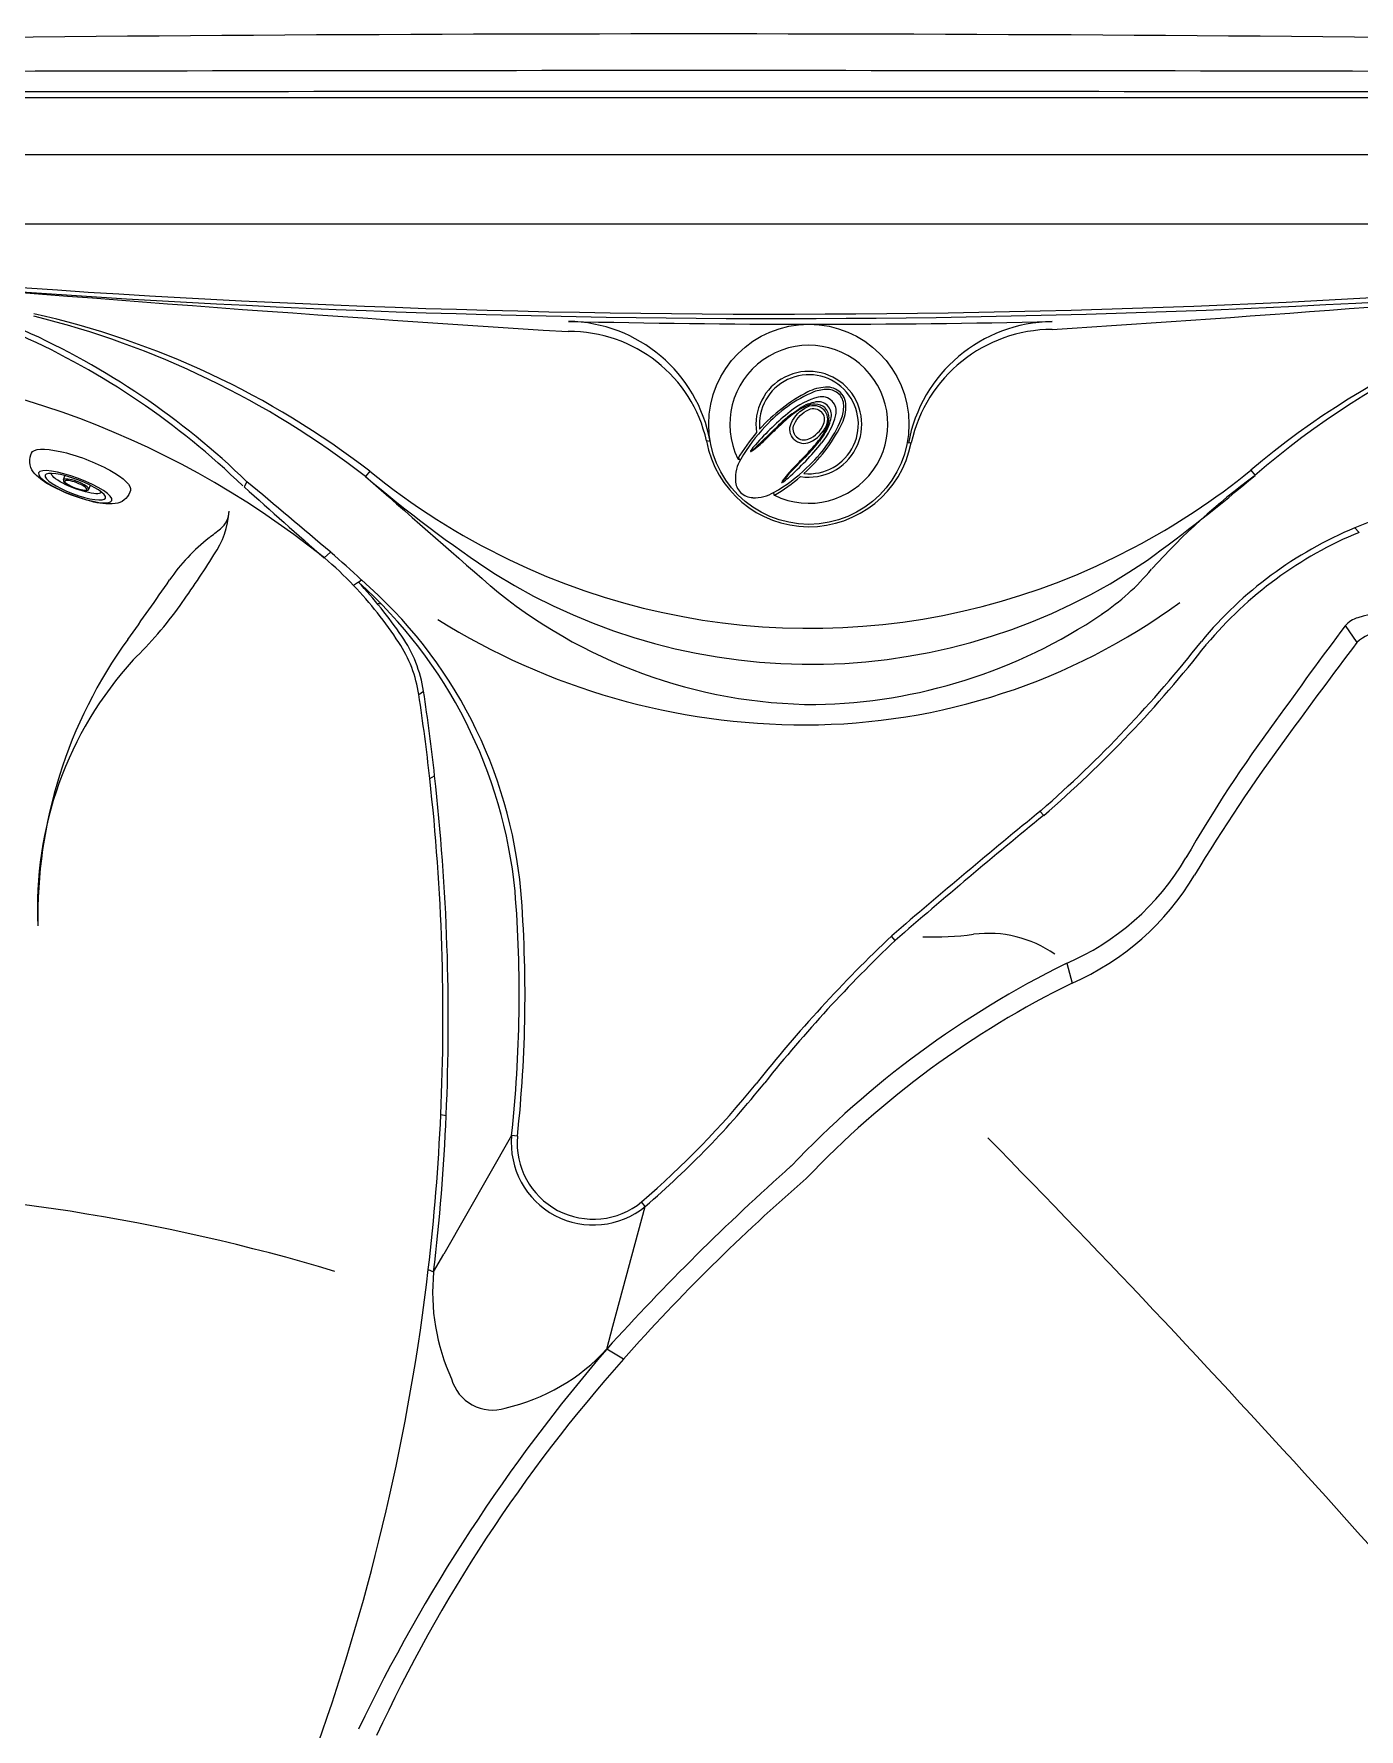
# Model space of a CAD drawing. Extents: x 1077 to 1145, y 510 to 635.
# Drawn here: x 1099.48 to 1122.14, y 561.78 to 590.76 of the extents above; entities that cross this region are included whole.
import ezdxf

# ---------------------------------------------------------------- set-up
doc = ezdxf.new("R2010")
doc.units = 0
doc.header["$MEASUREMENT"] = 0
doc.layers.add('1', color=4, linetype='Continuous')

# ---------------------------------------------------------------- blocks, each defined once
blk = doc.blocks.new('AIRVALVE')
at = {"layer": '1', "color": 3}
for points in [[(0, -0.361, -0.315142), (-0.226, -0.203, -0.18995), (-0.227, 0.196, -0.321841), (0, 0.358, -0.321841)], [(0, -0.301, -0.313827), (-0.177, -0.179, -0.191301), (-0.177, 0.18, -0.313824), (0, 0.302, -0.313824)], [(0, -0.361, 0.315142), (0.226, -0.203, 0.18995), (0.226, 0.196, 0.321841), (0, 0.358, 0.321841)], [(0, -0.301, 0.313827), (0.176, -0.179, 0.191301), (0.177, 0.18, 0.313824), (0, 0.302, 0.313824)]]:
    blk.add_lwpolyline(points, format="xyb", dxfattribs=at)
at = {"layer": '1', "color": 2, "linetype": 'Continuous', "lineweight": 0}
for centre, start, end in [((-0.001, 0), 89.9806, 250.9039), ((0, 0), 289.0961, 90.0194)]:
    blk.add_arc(centre, 1.35, start, end, dxfattribs=at)
at = {"layer": '1', "color": 3, "lineweight": 0}
for centre, radius, start, end in [((-0.001, 0), 0.904, 89.971, 234.0158), ((0, 0), 0.904, 305.9842, 90.029), ((-0.001, 0), 0.846, 89.9691, 230.785), ((0, 0), 0.846, 309.215, 90.0309)]:
    blk.add_arc(centre, radius, start, end, dxfattribs=at)
at = {"layer": '1', "color": 3}
for centre, radius, start, end in [((0.288, 0.156), 0.727, 137.3155, 162.114), ((0.285, 0.168), 0.679, 134.6535, 155.2206), ((-0.001, 0.449), 0.316, 89.9436, 140.7663), ((-0.001, 0.458), 0.271, 89.8214, 134.6535), ((0, 0.449), 0.316, 39.2337, 90.0564), ((0, 0.458), 0.271, 45.3465, 90.1786), ((-0.286, 0.168), 0.679, 24.7794, 45.3465), ((-0.289, 0.156), 0.727, 17.886, 42.6845), ((2.301, -0.493), 2.841, 162.114, 183.2782), ((1.83, -0.428), 2.334, 157.8169, 183.0748), ((0.861, -0.196), 1.249, 149.361, 174.2752), ((0.075, 0.068), 0.349, 134.6301, 159.5686), ((0.537, -0.136), 0.873, 146.1687, 154.5984), ((-0.001, 0.314), 0.247, 89.9147, 149.361), ((0, 0.224), 0.227, 90.0848, 146.1687), ((0.016, 0.128), 0.266, 93.7523, 134.6301), ((0, 0.314), 0.247, 30.639, 90.0853), ((-0.001, 0.224), 0.227, 33.8313, 89.9152), ((-0.017, 0.128), 0.266, 45.3699, 86.2477), ((-0.076, 0.068), 0.349, 20.4314, 45.3699), ((-0.538, -0.136), 0.873, 25.4016, 33.8313), ((-0.862, -0.196), 1.249, 5.7248, 30.639), ((-1.831, -0.428), 2.334, 356.9252, 22.1831), ((-2.301, -0.493), 2.841, 356.7218, 17.886), ((-4.441, 0.724), 4.188, 348.9682, 350.9757), ((0.802, -0.203), 1.125, 159.5686, 175.7316), ((0.319, -0.032), 0.632, 154.5984, 170.9757), ((-0.319, -0.032), 0.632, 9.0243, 25.4016), ((-0.803, -0.203), 1.125, 4.2684, 20.4314), ((4.441, 0.724), 4.188, 189.0243, 191.0318), ((4.917, -0.603), 5.325, 174.2752, 183.1265), ((2.459, -0.449), 2.815, 172.4176, 179.4691), ((6.947, -0.661), 7.288, 175.7316, 178.1966), ((-6.948, -0.661), 7.288, 1.8034, 4.2684), ((-2.46, -0.449), 2.815, 0.5309, 7.5824), ((-4.918, -0.603), 5.325, 356.8735, 5.7248), ((2.224, -0.515), 2.725, 180.8159, 195.4905), ((-6.839, -0.536), 6.484, 355.7451, 1.0002), ((10.219, -0.764), 10.561, 178.1966, 179.7723), ((-10.22, -0.764), 10.561, 0.2277, 1.8034), ((6.838, -0.536), 6.484, 178.9998, 184.2549), ((-2.225, -0.515), 2.725, 344.5095, 359.1841), ((2.713, -0.478), 3.255, 184.4542, 194.1778), ((-2.094, -0.715), 1.752, 350.2174, 359.7723), ((2.093, -0.715), 1.752, 180.2277, 189.7826), ((-2.714, -0.478), 3.255, 345.8222, 355.5458), ((0.602, -0.839), 1.003, 183.1265, 190.4498), ((-0.355, -1.015), 0.0297, 190.4498, 209.0932), ((-0.338, -1.006), 0.0492, 209.0932, 215.3978), ((-0.376, -1.032), 0.00301, 215.3978, 350.8779), ((-0.409, -1.014), 0.0406, 333.001, 349.5922), ((0.408, -1.014), 0.0406, 190.4078, 206.999), ((0.375, -1.032), 0.00301, 189.1221, 324.6022), ((0.337, -1.006), 0.0492, 324.6022, 330.9068), ((0.354, -1.015), 0.0297, 330.9068, 349.5502), ((-0.603, -0.839), 1.003, 349.5502, 356.8735), ((-0.438, -1.262), 0.0149, 250.8083, 302.5982), ((-0.438, -1.261), 0.0152, 302.5014, 335.002), ((-0.414, -1.27), 0.0106, 81.6045, 167.3023), ((-0.445, -1.375), 0.119, 70.118, 74.2786), ((-0.41, -1.276), 0.0151, 21.315, 66.3223), ((0.207, -1.099), 0.626, 193.2713, 228.3179), ((-0.208, -1.099), 0.626, 311.6821, 346.7287), ((0.409, -1.276), 0.0151, 113.6777, 158.685), ((0.444, -1.375), 0.119, 105.7214, 109.882), ((0.413, -1.27), 0.0106, 12.6977, 98.3955), ((0.437, -1.261), 0.0152, 204.998, 237.4986), ((0.437, -1.262), 0.0149, 237.4018, 289.1917), ((-0.001, -1.348), 0.301, 226.3593, 270.087), ((0, -1.348), 0.301, 269.913, 313.6407)]:
    blk.add_arc(centre, radius, start, end, dxfattribs=at)
blk = doc.blocks.new('MJ3')
at = {"layer": '1', "linetype": 'Continuous'}
for p, q in [((0.93, -0.155), (0.926, -0.121)), ((-0.871, -0.337), (-0.867, -0.37))]:
    blk.add_line(p, q, dxfattribs=at)
at = {"layer": '1', "color": 3, "linetype": 'Continuous'}
for p, q in [((-0.182, -0.418), (-0.173, -0.492)), ((0.284, -0.437), (0.276, -0.364))]:
    blk.add_line(p, q, dxfattribs=at)
at = {"layer": '1', "linetype": 'Continuous'}
for centre, radius, start, end in [((0.605, -0.18), 0.326, 303.1295, 4.8533), ((-0.57, -0.337), 0.299, 186.0013, 249.7501), ((0.266, 0.352), 0.956, 281.9111, 302.8785), ((-0.313, 0.411), 1.089, 250.8061, 272.837), ((-0.281, 2.331), 3.009, 270.4229, 284.3252)]:
    blk.add_arc(centre, radius, start, end, dxfattribs=at)
blk.add_ellipse((0.027, -0.229), major_axis=(-0.899, -0.108), ratio=0.254893, start_param=3.141578, end_param=6.283185, dxfattribs=at)
at = {"layer": '1', "color": 3, "linetype": 'Continuous'}
for centre, major_axis, ratio in [((0.06, -0.5), (0.665, 0.08), 0.225862), ((0.06, -0.5), (0.548, 0.066), 0.225862), ((0.056, -0.465), (-0.228, -0.027), 0.259145), ((0.057, -0.474), (0.199, 0.024), 0.225862)]:
    blk.add_ellipse(centre, major_axis=major_axis, ratio=ratio, dxfattribs=at)
blk.add_ellipse((0.061, -0.433), major_axis=(-0.448, -0.056), ratio=0.216614, start_param=6.161798, end_param=9.426947, dxfattribs=at)
blk = doc.blocks.new('2011TX')
at = {"layer": '1', "color": 2, "linetype": 'Continuous'}
blk.add_line((16.823, -2.757), (50.715, -2.757), dxfattribs=at)
at = {"layer": '1', "color": 3, "linetype": 'Continuous'}
for p, q in [((34.049, -6.48), (33.989, -6.471)), ((37.488, -6.503), (37.44, -6.51)), ((26.132, -7.169), (26.084, -7.257)), ((28.231, -6.988), (28.159, -7.079)), ((43.293, -6.97), (43.365, -7.061)), ((45.073, -7.956), (45.14, -8.031)), ((27.562, -8.375), (27.454, -8.472)), ((28.036, -8.884), (27.954, -8.941)), ((28.036, -8.884), (28.09, -8.848)), ((28.412, -9.259), (28.372, -9.253)), ((44.907, -9.629), (45.107, -9.918)), ((29.07, -10.807), (29.151, -10.749)), ((29.257, -12.241), (29.34, -12.196)), ((39.752, -12.875), (39.685, -12.8)), ((42.201, -13.575), (42.185, -13.601)), ((37.215, -15.011), (37.148, -14.937)), ((40.157, -15.397), (40.146, -15.402)), ((40.146, -15.402), (40.239, -15.74)), ((29.445, -17.988), (29.538, -18.007)), ((30.656, -18.349), (29.495, -20.378)), ((30.756, -18.358), (30.656, -18.349)), ((32.389, -21.605), (32.941, -19.558)), ((32.941, -19.558), (32.878, -19.481)), ((29.323, -20.678), (29.495, -20.378)), ((29.232, -20.637), (29.323, -20.678)), ((32.283, -21.997), (32.389, -21.605)), ((32.568, -22.169), (32.283, -21.997))]:
    blk.add_line(p, q, dxfattribs=at)
at = {"layer": '1', "color": 2, "linetype": 'Continuous'}
blk.add_circle((35.738, -6.186), 1.711, dxfattribs=at)
at = {"layer": '1', "linetype": 'Continuous'}
for centre, radius, start, end in [((33.77, -1166.494), 1166.982, 89.155071, 90.84486), ((11.483, -11.482), 56.992, 278.0077, 351.9917)]:
    blk.add_arc(centre, radius, start, end, dxfattribs=at)
at = {"layer": '1', "color": 3, "linetype": 'Continuous'}
for centre, radius, start, end in [((33.769, -5252.293), 5252.154, 89.848816, 90.151184), ((34.099, -12896.349), 12895.852, 89.9398988, 90.0630368), ((33.762, -50986.677), 50986.073, 89.9806691, 90.0193119), ((33.728, 14068066.809), 14068068.383, 269.9999310999, 270.0000692134), ((35.197, 179.626), 183.928, 264.36224, 274.83967), ((67.415, 559.123), 564.86, 264.97427, 266.36701), ((35.231, 180.231), 184.608, 264.62315, 274.81362), ((14.681, 391.453), 396.819, 273.64354, 275.211), ((52.448, -17.808), 14.187, 96.9877, 130.1881), ((52.631, -17.722), 14.126, 97.7668, 130.9948), ((18.87, -19.067), 15.165, 52.2308, 76.2032), ((19.274, -18.617), 14.678, 52.395, 77.3463), ((16.891, -16.69), 13.268, 45.8561, 65.9106), ((31.654, -6.993), 2.392, 12.6161, 90.7515), ((31.591, -6.924), 2.497, 10.2391, 89.1976), ((39.93, -6.961), 2.531, 90.7066, 169.736), ((39.904, -7.039), 2.475, 90.1158, 167.4895), ((16.891, -16.69), 13.168, 45.8561, 65.9106), ((17.921, -20.354), 15.234, 51.2587, 127.7344), ((54.534, -30.775), 24.702, 94.5138, 112.5188), ((35.741, -6.157), 1.78, 190.1533, 348.7948), ((-159.988, -229.46), 289.921, 49.69145, 50.06126), ((42.88, 10.179), 22.683, 229.5341, 236.5537), ((744.692, 809.436), 1086.332, 228.731393, 228.880506), ((35.84, 2.366), 12.058, 230.8696, 244.2928), ((35.661, 2.382), 12.071, 297.8129, 309.2148), ((22.119, 18.038), 32.884, 306.168, 310.2477), ((50.452, -16.667), 11.937, 126.493, 137.8479), ((92.773, 66.632), 99.534, 227.93149, 228.98576), ((24.343, -7.58), 1.485, 325.5635, 356.5041), ((25.441, -7.671), 0.384, 308.6495, 0.1083), ((47.664, -14.205), 6.764, 112.5188, 140.4465), ((47.748, -14.317), 6.801, 112.5079, 140.0285), ((19.416, -17.978), 12.593, 46.4976, 49.6914), ((35.75, 2.146), 11.821, 244.2271, 297.9684), ((9.666, 1.598), 18.794, 324.6158, 327.7904), ((23.77, -12.894), 5.756, 43.3731, 50.1999), ((35.768, -0.095), 10.195, 238.0821, 304.3815), ((38.449, -6.04), 4.097, 304.0566, 320.1982), ((22.718, -13.887), 7.203, 33.4499, 43.3731), ((21.952, -14.53), 8.301, 34.6806, 42.8589), ((22.603, -14.959), 8.15, 5.571, 48.1952), ((22.865, -14.884), 7.983, 5.207, 49.1188), ((35.882, -2.27), 8.707, 230.0111, 269.8309), ((19.418, -5.297), 6.85, 314.1382, 324.4076), ((35.704, -1.978), 9, 270.968, 304.0566), ((45.275, -9.97), 0.501, 107.7366, 137.2172), ((45.676, -11.225), 1.819, 82.9834, 107.7366), ((26.935, -11.082), 2.24, 8.5339, 34.6806), ((109.669, -58.092), 80.887, 143.19207, 144.6148), ((26.884, -11.135), 2.21, 8.5338, 33.4499), ((25.621, 3.305), 21.388, 311.199, 321.882), ((26.058, 2.939), 20.92, 310.8916, 321.9704), ((28.832, -14.446), 6.283, 137.654, 182.8893), ((-8.281, -16.412), 37.769, 6.3413, 8.5338), ((-9.434, -16.539), 39.017, 6.3915, 8.5339), ((62.843, -25.452), 23.816, 143.4009, 150.16), ((-7.484, -16.324), 36.967, 357.4196, 6.3413), ((-7.944, -16.372), 37.517, 357.5028, 6.3915), ((113.962, -103.782), 117.445, 129.21521, 130.8417), ((106.771, -95.045), 106.036, 129.20097, 130.99338), ((38.424, -11.398), 4.358, 292.9992, 329.64), ((8.219, -15.941), 22.566, 353.8773, 4.5088), ((8.219, -15.941), 22.666, 353.8773, 4.5088), ((53.272, -32.023), 23.491, 133.3177, 141.7054), ((53.641, -32.318), 23.861, 133.5048, 141.4383), ((37.846, -9.51), 5.442, 268.3015, 277.4754), ((38.81, -16.852), 1.962, 54.8152, 97.4754), ((47.429, -30.223), 16.514, 116.2416, 136.5618), ((22.619, -7.555), 15.731, 310.7023, 320.9493), ((22.875, -7.791), 15.485, 310.5458, 321.4383), ((-7.946, -16.303), 37.43, 353.3503, 357.4196), ((-6.822, -16.421), 36.395, 353.2837, 357.5028), ((32.052, -18.475), 1.402, 174.8701, 309.3735), ((32.052, -18.475), 1.302, 174.8701, 309.3735), ((-103.918, -158.588), 200.06, 39.50963, 44.49037), ((62.7, -49.509), 41.014, 131.6608, 137.8712), ((17.837, -53.414), 34.18, 73.3392, 104.429), ((54.935, -41.427), 29.844, 139.3786, 154.3231), ((11.483, -11.482), 56.462, 281.1424, 348.857)]:
    blk.add_arc(centre, radius, start, end, dxfattribs=at)
at = {"layer": '1', "color": 2, "linetype": 'Continuous'}
for centre, radius, start, end in [((35.818, 175.072), 179.547, 268.66223, 271.30259), ((11.325, 9.98), 22.985, 308.0232, 308.6495), ((27.46, -10.654), 3.208, 128.0232, 145.7265), ((-10.714, 15.361), 42.987, 324.0675, 325.7265), ((35.673, -0.469), 10.856, 270.0861, 306.169), ((35.672, 0.524), 11.849, 238.0125, 270.0861), ((45.57, -10.402), 0.67, 93.1583, 133.7197), ((30.636, -14.607), 8.08, 144.0675, 181.1033), ((120.995, -67.512), 95.268, 142.80399, 144.0228), ((69.864, -30.564), 32.186, 143.7774, 148.8107), ((38.418, -11.567), 4.553, 293.572, 329.2311), ((47.306, -30.117), 16.02, 116.178, 136.4602), ((57.846, -44.629), 33.814, 130.9287, 138.3782), ((-7.562, -16.347), 37.043, 340.375, 353.3503), ((32.861, -21.027), 3.556, 174.3578, 204.629), ((29.799, -19.729), 3.363, 282.8396, 317.5986), ((52.327, -39.726), 26.432, 138.3782, 155.1216), ((30.331, -22.312), 0.729, 195.6995, 287.2249)]:
    blk.add_arc(centre, radius, start, end, dxfattribs=at)
at = {"layer": '1', "color": 3, "rotation": 315.0000000000092}
blk.add_blockref('AIRVALVE', (35.738, -6.186), dxfattribs=at)
at = {"layer": '1', "color": 1, "linetype": 'Continuous', "xscale": -1, "rotation": 346.1367198815403}
blk.add_blockref('MJ3', (23.374, -6.782), dxfattribs=at)

msp = doc.modelspace()

# ---------------------------------------------------------------- block references
at = {"layer": '1'}
msp.add_blockref('2011TX', (1076.995, 590.275), dxfattribs=at)

doc.saveas('drawing.dxf')
